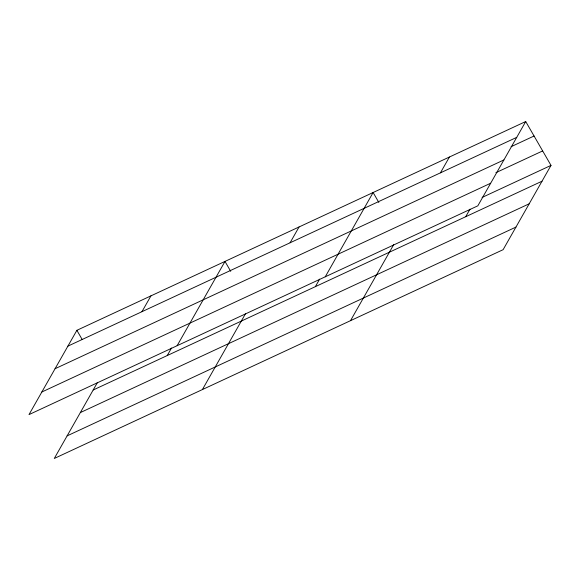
<?xml version="1.0" encoding="UTF-8"?>
<svg xmlns="http://www.w3.org/2000/svg" width="580" height="580" viewBox="0 0 580 580"><rect width="100%" height="100%" fill="white"/><g stroke="black" fill="none" stroke-linecap="round" stroke-linejoin="round"><path stroke-width="0.87" d="M525.719 121.532L76.886 330.317L29 414.606L477.84 205.82L525.719 121.532L551 165.394L503.114 249.683L54.281 458.468L97.454 382.466M141.955 311.685L150.945 295.865M167.236 355.547L171.513 348.014M177.118 345.709L224.996 261.421L230.71 271.324M202.398 389.572L245.572 313.562M290.072 242.788L299.055 226.969M315.353 286.65L319.631 279.118M325.235 276.812L373.114 192.517L378.827 202.42M350.508 320.668L393.689 244.666M440.43 172.847L449.42 157.028M465.711 216.702L469.988 209.17M67.896 346.137L516.736 137.351M511.089 146.696L534.064 136.01M55.064 368.728L503.897 159.95M495.893 172.673L542.655 150.923M41.833 392.007L490.673 183.229M482.082 197.454L551 165.394M93.177 389.999L542.017 181.214M80.337 412.59L529.178 203.805M67.113 435.87L515.953 227.085M76.886 330.317L82.15 339.459"/></g></svg>
